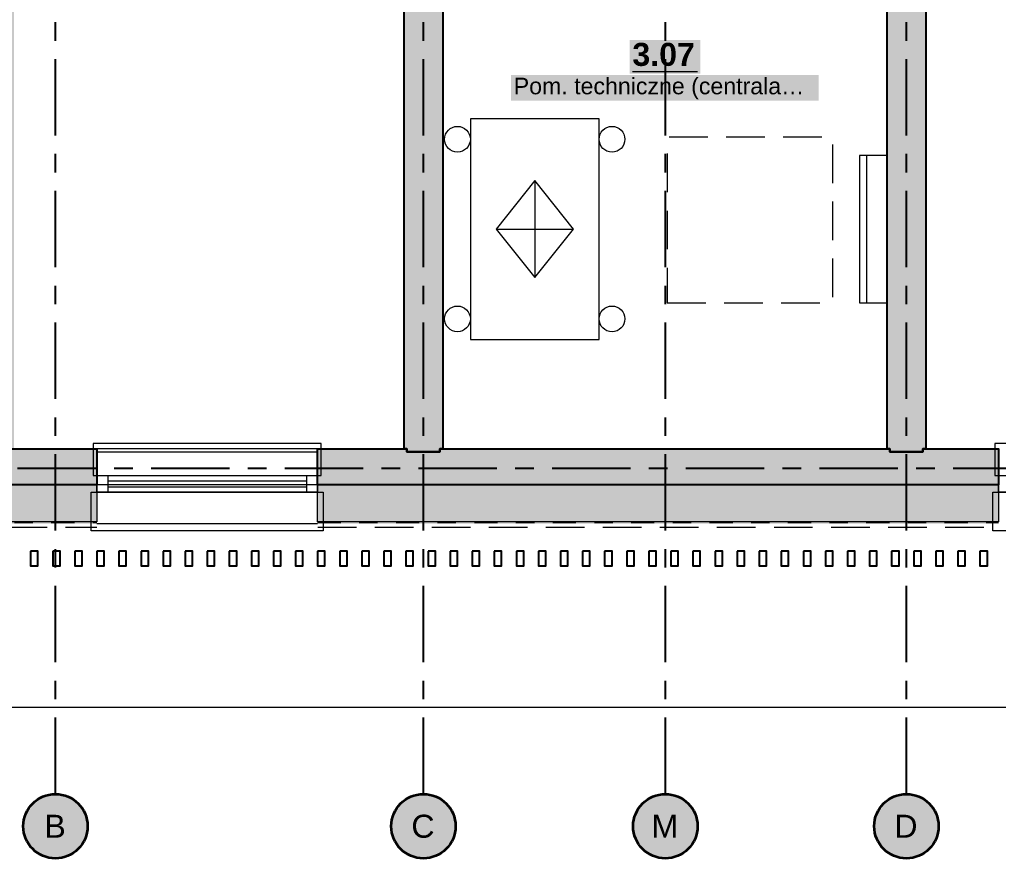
# Model space of a CAD drawing. Header units: metres. Extents: x -3.2 to 60.6, y -2.1 to 10.4.
# Drawn here: x 45.7 to 51.02, y -2.12 to 2.44 of the extents above; entities that cross this region are included whole.
import ezdxf

# ---------------------------------------------------------------- set-up
doc = ezdxf.new("R2010")
doc.units = ezdxf.units.M
for name, pattern in [('KRESKOWA', [5.25, 4.2, -1.05]), ('PUNKTOWA', [10.5, 8.4, -1.05, 0, -1.05]), ('PUNKTOWA_KROTKA', [6.3, 4.2, -1.05, 0, -1.05])]:
    doc.linetypes.add(name, pattern=pattern)
doc.layers.add('A-MASKA', color=7, linetype='Continuous', lineweight=18)
for name, color, linetype, lineweight, true_color in [('I-OSIE', 8, 'PUNKTOWA', 18, 0x7a7a7a), ('I-PODKLAD', 8, 'Continuous', 18, 0x9a9a9a), ('I-PODKLAD-SCIANY', 8, 'Continuous', 25, 0x6e6e6e), ('I-PODKLAD-WYPELN', 254, 'Continuous', 18, 0xe6e6e6), ('I-POMIESZCZENIA', 8, 'Continuous', 25, 0x4a4a4a)]:
    doc.layers.add(name, color=color, linetype=linetype, lineweight=lineweight, true_color=true_color)
doc.styles.add('PL_ARIAL', font='arial.ttf')
doc.styles.add('PL_ARIAL_B', font='arialbd.ttf')

msp = doc.modelspace()

# ---------------------------------------------------------------- hatches: boundary and pattern name
at = {"layer": 'A-MASKA', "true_color": 0xffffff}
for points in [[(49.0157, 2.1445), (49.3993, 2.1445), (49.3993, 2.327), (49.0157, 2.327)], [(48.3709, 1.9977), (50.0441, 1.9977), (50.0441, 2.1375), (48.3709, 2.1375)]]:
    msp.add_hatch(color=7, dxfattribs=at).paths.add_polyline_path(points)
at = {"layer": 'I-OSIE', "true_color": 0xffffff}
for points in [[(46.07, -1.945), (46.0685, -1.9222), (46.064, -1.8997), (46.0567, -1.878), (46.0466, -1.8575), (46.0338, -1.8385), (46.0187, -1.8213), (46.0015, -1.8062), (45.9825, -1.7934), (45.962, -1.7833), (45.9403, -1.776), (45.9178, -1.7715), (45.895, -1.77), (45.8722, -1.7715), (45.8497, -1.776), (45.828, -1.7833), (45.8075, -1.7934), (45.7885, -1.8062), (45.7713, -1.8213), (45.7562, -1.8385), (45.7434, -1.8575), (45.7333, -1.878), (45.726, -1.8997), (45.7215, -1.9222), (45.72, -1.945), (45.7215, -1.9678), (45.726, -1.9903), (45.7333, -2.012), (45.7434, -2.0325), (45.7562, -2.0515), (45.7713, -2.0687), (45.7885, -2.0838), (45.8075, -2.0966), (45.828, -2.1067), (45.8497, -2.114), (45.8722, -2.1185), (45.895, -2.12), (45.9178, -2.1185), (45.9403, -2.114), (45.962, -2.1067), (45.9825, -2.0966), (46.0015, -2.0838), (46.0187, -2.0687), (46.0338, -2.0515), (46.0466, -2.0325), (46.0567, -2.012), (46.064, -1.9903), (46.0685, -1.9678)], [(48.07, -1.945), (48.0685, -1.9222), (48.064, -1.8997), (48.0567, -1.878), (48.0466, -1.8575), (48.0338, -1.8385), (48.0187, -1.8213), (48.0015, -1.8062), (47.9825, -1.7934), (47.962, -1.7833), (47.9403, -1.776), (47.9178, -1.7715), (47.895, -1.77), (47.8722, -1.7715), (47.8497, -1.776), (47.828, -1.7833), (47.8075, -1.7934), (47.7885, -1.8062), (47.7713, -1.8213), (47.7562, -1.8385), (47.7434, -1.8575), (47.7333, -1.878), (47.726, -1.8997), (47.7215, -1.9222), (47.72, -1.945), (47.7215, -1.9678), (47.726, -1.9903), (47.7333, -2.012), (47.7434, -2.0325), (47.7562, -2.0515), (47.7713, -2.0687), (47.7885, -2.0838), (47.8075, -2.0966), (47.828, -2.1067), (47.8497, -2.114), (47.8722, -2.1185), (47.895, -2.12), (47.9178, -2.1185), (47.9403, -2.114), (47.962, -2.1067), (47.9825, -2.0966), (48.0015, -2.0838), (48.0187, -2.0687), (48.0338, -2.0515), (48.0466, -2.0325), (48.0567, -2.012), (48.064, -1.9903), (48.0685, -1.9678)], [(49.385, -1.945), (49.3835, -1.9222), (49.379, -1.8997), (49.3717, -1.878), (49.3616, -1.8575), (49.3488, -1.8385), (49.3337, -1.8213), (49.3165, -1.8062), (49.2975, -1.7934), (49.277, -1.7833), (49.2553, -1.776), (49.2328, -1.7715), (49.21, -1.77), (49.1872, -1.7715), (49.1647, -1.776), (49.143, -1.7833), (49.1225, -1.7934), (49.1035, -1.8062), (49.0863, -1.8213), (49.0712, -1.8385), (49.0584, -1.8575), (49.0483, -1.878), (49.041, -1.8997), (49.0365, -1.9222), (49.035, -1.945), (49.0365, -1.9678), (49.041, -1.9903), (49.0483, -2.012), (49.0584, -2.0325), (49.0712, -2.0515), (49.0863, -2.0687), (49.1035, -2.0838), (49.1225, -2.0966), (49.143, -2.1067), (49.1647, -2.114), (49.1872, -2.1185), (49.21, -2.12), (49.2328, -2.1185), (49.2553, -2.114), (49.277, -2.1067), (49.2975, -2.0966), (49.3165, -2.0838), (49.3337, -2.0687), (49.3488, -2.0515), (49.3616, -2.0325), (49.3717, -2.012), (49.379, -1.9903), (49.3835, -1.9678)], [(50.695, -1.945), (50.6935, -1.9222), (50.689, -1.8997), (50.6817, -1.878), (50.6716, -1.8575), (50.6588, -1.8385), (50.6437, -1.8213), (50.6265, -1.8062), (50.6075, -1.7934), (50.587, -1.7833), (50.5653, -1.776), (50.5428, -1.7715), (50.52, -1.77), (50.4972, -1.7715), (50.4747, -1.776), (50.453, -1.7833), (50.4325, -1.7934), (50.4135, -1.8062), (50.3963, -1.8213), (50.3812, -1.8385), (50.3684, -1.8575), (50.3583, -1.878), (50.351, -1.8997), (50.3465, -1.9222), (50.345, -1.945), (50.3465, -1.9678), (50.351, -1.9903), (50.3583, -2.012), (50.3684, -2.0325), (50.3812, -2.0515), (50.3963, -2.0687), (50.4135, -2.0838), (50.4325, -2.0966), (50.453, -2.1067), (50.4747, -2.114), (50.4972, -2.1185), (50.52, -2.12), (50.5428, -2.1185), (50.5653, -2.114), (50.587, -2.1067), (50.6075, -2.0966), (50.6265, -2.0838), (50.6437, -2.0687), (50.6588, -2.0515), (50.6716, -2.0325), (50.6817, -2.012), (50.689, -1.9903), (50.6935, -1.9678)]]:
    msp.add_hatch(color=7, dxfattribs=at).paths.add_polyline_path(points)
at = {"layer": 'I-PODKLAD-WYPELN', "true_color": 0xe4e4e4}
msp.add_hatch(color=7, dxfattribs=at).paths.add_polyline_path([(45.02, -0.09), (45.02, 0.105), (45.02, 0.105), (45.02, 0.105), (45.52, 0.105), (45.52, 0.105), (45.52, 0.105), (45.52, 0.105), (45.52, 0.105), (45.52, 3.9), (45.52, 3.9), (45.52, 3.9), (45.52, 3.9), (45.52, 3.9), (45.655, 3.9), (45.655, 3.9), (45.655, 3.9), (45.67, 3.9), (45.67, 3.9), (45.67, 3.9), (45.67, 0.105), (45.67, 0.105), (45.67, 0.105), (46.12, 0.105), (46.12, 0.105), (46.12, 0.105), (46.12, -0.09), (46.12, -0.09), (46.12, -0.09), (46.12, -0.09), (46.12, -0.29), (46.12, -0.3), (45.02, -0.3), (45.02, -0.29), (45.02, -0.09), (45.02, -0.09), (45.02, -0.09)])
h = msp.add_hatch(color=7, dxfattribs=at)
h.paths.add_polyline_path([(47.32, 0.105), (47.79, 0.105), (47.79, 0.105), (47.79, 0.105), (47.79, 0.105), (47.79, 0.105), (47.79, 2.625), (47.79, 2.625), (47.79, 2.625), (47.79, 2.625), (47.79, 2.625), (47.82, 2.625), (47.82, 2.625), (47.82, 2.625), (47.82, 2.625), (47.82, 2.625), (47.82, 3.9), (47.82, 3.9), (47.82, 3.9), (47.82, 3.9), (47.82, 3.9), (47.955, 3.9), (47.955, 3.9), (47.955, 3.9), (47.97, 3.9), (47.97, 3.9), (47.97, 3.9), (47.97, 2.625), (47.97, 2.625), (47.97, 2.625), (47.985, 2.625), (47.985, 2.625), (47.985, 2.625), (47.985, 2.625), (47.985, 2.625), (47.985, 2.685), (48, 2.685), (48, 2.685), (48, 2.685), (48, 2.685), (48, 2.685), (48, 2.685), (48, 2.685), (48, 2.685), (48, 2.7), (48.22, 2.7), (48.22, 2.565), (48.22, 2.55), (48, 2.55), (48, 0.105), (48, 0.105), (48, 0.105), (50.415, 0.105), (50.415, 2.55), (49.12, 2.55), (49.12, 2.565), (49.12, 2.7), (50.415, 2.7), (50.415, 2.685), (50.415, 2.685), (50.415, 2.685), (50.415, 2.685), (50.415, 2.685), (50.415, 2.685), (50.415, 2.685), (50.415, 2.685), (50.43, 2.685), (50.43, 2.625), (50.445, 2.625), (50.445, 3.9), (50.58, 3.9), (50.595, 3.9), (50.595, 2.625), (50.61, 2.625), (50.625, 2.625), (50.625, 0.105), (51.02, 0.105), (51.02, 0.105), (51.02, 0.105), (51.02, -0.09), (51.02, -0.09), (51.02, -0.09), (51.02, -0.09), (51.02, -0.29), (51.02, -0.3), (47.32, -0.3), (47.32, -0.29), (47.32, -0.09), (47.32, -0.09), (47.32, -0.09), (47.32, -0.09), (47.32, 0.105), (47.32, 0.105)])
h.paths.add_polyline_path([(47.955, 2.625), (47.955, 2.625), (47.955, 2.625)], flags=0)

# ---------------------------------------------------------------- linework, layer by layer
at = {"layer": 'I-OSIE', "linetype": 'PUNKTOWA', "lineweight": 25, "ltscale": 0.049477, "flags": 128}
for points in [[(45.895, -1.77), (45.895, 9.5553)], [(47.895, -1.77), (47.895, 9.5553)], [(49.21, -1.77), (49.21, 9.5553)], [(50.52, -1.77), (50.52, 9.5553)]]:
    msp.add_lwpolyline(points, dxfattribs=at)
at = {"layer": 'I-OSIE', "linetype": 'PUNKTOWA', "lineweight": 25, "ltscale": 0.050773, "flags": 128}
msp.add_lwpolyline([(39.15, 0), (55.57, 0)], dxfattribs=at)
at = {"layer": 'I-OSIE', "linetype": 'Continuous', "lineweight": 35, "ltscale": 0.05}
for centre in [(45.895, -1.945), (47.895, -1.945), (49.21, -1.945), (50.52, -1.945)]:
    msp.add_circle(centre, 0.175, dxfattribs=at)
at = {"layer": 'I-PODKLAD', "lineweight": 13, "ltscale": 0.05}
for points in [[(54.3455, 5.425), (54.62, 5.425), (54.62, -1.3), (39.62, -1.3), (39.62, 5.425), (40.7195, 5.425)], [(48.5, 1.564), (48.5, 1.036)], [(48.29, 1.3), (48.71, 1.3)], [(47.3195, 0.105), (46.1205, 0.105)], [(46.1205, 0.09), (47.3195, 0.09)], [(47.3195, -0.09), (46.1205, -0.09)], [(46.1205, -0.3), (47.3195, -0.3)]]:
    msp.add_lwpolyline(points, dxfattribs=at)
at = {"layer": 'I-PODKLAD', "linetype": 'KRESKOWA', "lineweight": 13, "ltscale": 0.05, "flags": 128}
for points in [[(54.34, 3.1005), (54.34, 5.425), (54.62, 5.425), (54.62, -1.3), (39.62, -1.3), (39.62, 5.425), (40.7, 5.425), (40.7, 3.7005)], [(49.22, 0.9), (50.12, 0.9), (50.12, 1.8), (49.22, 1.8), (49.22, 0.9)], [(45.0205, -0.32), (46.1195, -0.32)], [(47.3205, -0.32), (51.0195, -0.32)]]:
    msp.add_lwpolyline(points, dxfattribs=at)
at = {"layer": 'I-PODKLAD', "lineweight": 13, "ltscale": 0.05}
for points in [[(48.15, 1.9), (48.15, 0.7), (48.85, 0.7), (48.85, 1.9)], [(48.29, 1.3), (48.5, 1.036), (48.71, 1.3), (48.5, 1.564)]]:
    msp.add_lwpolyline(points, close=True, dxfattribs=at)
at = {"layer": 'I-PODKLAD', "lineweight": 18, "ltscale": 0.05}
for points in [[(50.415, 0.9), (50.415, 1.7), (50.265, 1.7), (50.265, 0.9)], [(46.1, -0.04), (47.34, -0.04), (47.34, 0.135), (46.1, 0.135)], [(51, -0.04), (53.44, -0.04), (53.44, 0.135), (51, 0.135)], [(46.12, -0.04), (47.32, -0.04), (47.32, -0.13), (46.12, -0.13)], [(51.02, -0.04), (53.42, -0.04), (53.42, -0.13), (51.02, -0.13)], [(46.09, -0.13), (47.35, -0.13), (47.35, -0.34), (46.09, -0.34)], [(50.99, -0.13), (53.45, -0.13), (53.45, -0.34), (50.99, -0.34)]]:
    msp.add_lwpolyline(points, close=True, dxfattribs=at)
for points in [[(50.305, 0.9), (50.305, 1.7)], [(46.18, -0.04), (46.18, -0.13)], [(47.26, -0.04), (47.26, -0.13)], [(46.18, -0.0688), (47.26, -0.0688)], [(46.18, -0.1012), (47.26, -0.1012)]]:
    msp.add_lwpolyline(points, dxfattribs=at)
at = {"layer": 'I-PODKLAD', "lineweight": 13, "ltscale": 0.05}
for centre in [(48.08, 1.788), (48.92, 1.788), (48.08, 0.812), (48.92, 0.812)]:
    msp.add_circle(centre, 0.07, dxfattribs=at)
at = {"layer": 'I-PODKLAD-SCIANY', "lineweight": 25, "ltscale": 0.05}
for points in [[(48, 2.55), (48, 0.105), (48, 0.105), (48, 0.105), (47.985, 0.105), (47.985, 0.105), (47.985, 0.105), (47.985, 0.105), (47.985, 0.105), (47.985, 0.105), (47.985, 0.105), (47.985, 0.105), (47.985, 0.105), (47.985, 0.105), (47.985, 0.105), (47.985, 0.105), (47.985, 0.105), (47.985, 0.105), (47.985, 0.105), (47.985, 0.105), (47.985, 0.105), (47.985, 0.09), (47.985, 0.09), (47.985, 0.09), (47.985, 0.09), (47.985, 0.09), (47.805, 0.09), (47.805, 0.09), (47.805, 0.09), (47.805, 0.09), (47.805, 0.09), (47.805, 0.105), (47.805, 0.105), (47.805, 0.105), (47.805, 0.105), (47.805, 0.105), (47.805, 0.105), (47.805, 0.105), (47.805, 0.105), (47.805, 0.105), (47.805, 0.105), (47.805, 0.105), (47.805, 0.105), (47.805, 0.105), (47.805, 0.105), (47.805, 0.105), (47.805, 0.105), (47.805, 0.105), (47.79, 0.105), (47.79, 0.105), (47.79, 0.105), (47.79, 0.105), (47.79, 0.105), (47.79, 2.625)], [(50.625, 2.625), (50.625, 0.105), (50.625, 0.105), (50.625, 0.105), (50.61, 0.105), (50.61, 0.105), (50.61, 0.105), (50.61, 0.105), (50.61, 0.105), (50.61, 0.105), (50.61, 0.105), (50.61, 0.105), (50.61, 0.105), (50.61, 0.105), (50.61, 0.105), (50.61, 0.105), (50.61, 0.105), (50.61, 0.105), (50.61, 0.105), (50.61, 0.105), (50.61, 0.105), (50.61, 0.09), (50.61, 0.09), (50.61, 0.09), (50.43, 0.09), (50.43, 0.09), (50.43, 0.09), (50.43, 0.105), (50.43, 0.105), (50.43, 0.105), (50.43, 0.105), (50.43, 0.105), (50.43, 0.105), (50.43, 0.105), (50.43, 0.105), (50.43, 0.105), (50.43, 0.105), (50.43, 0.105), (50.43, 0.105), (50.43, 0.105), (50.43, 0.105), (50.43, 0.105), (50.43, 0.105), (50.43, 0.105), (50.415, 0.105), (50.415, 0.105), (50.415, 0.105), (50.415, 2.55)], [(45.655, 0.105), (46.12, 0.105), (46.12, 0.105), (46.12, 0.105), (46.12, -0.09), (46.12, -0.09), (46.12, -0.09), (45.02, -0.09)]]:
    msp.add_lwpolyline(points, dxfattribs=at)
for points in [[(47.32, 0.105), (47.32, 0.105), (47.805, 0.105), (47.805, 0.105), (47.805, 0.105), (47.805, 0.09), (47.805, 0.09), (47.805, 0.09), (47.805, 0.09), (47.805, 0.09), (47.805, 0.09), (47.805, 0.09), (47.805, 0.09), (47.805, 0.09), (47.805, 0.09), (47.805, 0.09), (47.805, 0.09), (47.805, 0.09), (47.805, 0.09), (47.805, 0.09), (47.805, 0.09), (47.805, 0.09), (47.985, 0.09), (47.985, 0.09), (47.985, 0.09), (47.985, 0.09), (47.985, 0.09), (47.985, 0.09), (47.985, 0.09), (47.985, 0.09), (47.985, 0.09), (47.985, 0.09), (47.985, 0.09), (47.985, 0.09), (47.985, 0.09), (47.985, 0.09), (47.985, 0.09), (47.985, 0.09), (47.985, 0.09), (47.985, 0.105), (47.985, 0.105), (47.985, 0.105), (50.43, 0.105), (50.43, 0.105), (50.43, 0.105), (50.43, 0.105), (50.43, 0.09), (50.43, 0.09), (50.43, 0.09), (50.43, 0.09), (50.43, 0.09), (50.43, 0.09), (50.43, 0.09), (50.43, 0.09), (50.43, 0.09), (50.43, 0.09), (50.43, 0.09), (50.43, 0.09), (50.43, 0.09), (50.43, 0.09), (50.43, 0.09), (50.43, 0.09), (50.43, 0.09), (50.61, 0.09), (50.61, 0.09), (50.61, 0.09), (50.61, 0.09), (50.61, 0.09), (50.61, 0.09), (50.61, 0.09), (50.61, 0.09), (50.61, 0.09), (50.61, 0.09), (50.61, 0.09), (50.61, 0.09), (50.61, 0.09), (50.61, 0.09), (50.61, 0.09), (50.61, 0.09), (50.61, 0.09), (50.61, 0.105), (50.61, 0.105), (50.61, 0.105), (50.61, 0.105), (51.02, 0.105), (51.02, 0.105), (51.02, 0.105), (51.02, 0.105), (51.02, -0.09), (51.02, -0.09), (51.02, -0.09), (51.02, -0.09), (47.32, -0.09), (47.32, -0.09), (47.32, -0.09), (47.32, 0.105)], [(45.76, -0.45), (45.76, -0.53), (45.8, -0.53), (45.8, -0.45)], [(45.88, -0.45), (45.88, -0.53), (45.92, -0.53), (45.92, -0.45)], [(46, -0.45), (46, -0.53), (46.04, -0.53), (46.04, -0.45)], [(46.12, -0.45), (46.12, -0.53), (46.16, -0.53), (46.16, -0.45)], [(46.24, -0.45), (46.24, -0.53), (46.28, -0.53), (46.28, -0.45)], [(46.36, -0.45), (46.36, -0.53), (46.4, -0.53), (46.4, -0.45)], [(46.48, -0.45), (46.48, -0.53), (46.52, -0.53), (46.52, -0.45)], [(46.6, -0.45), (46.6, -0.53), (46.64, -0.53), (46.64, -0.45)], [(46.72, -0.45), (46.72, -0.53), (46.76, -0.53), (46.76, -0.45)], [(46.84, -0.45), (46.84, -0.53), (46.88, -0.53), (46.88, -0.45)], [(46.96, -0.45), (46.96, -0.53), (47, -0.53), (47, -0.45)], [(47.08, -0.45), (47.08, -0.53), (47.12, -0.53), (47.12, -0.45)], [(47.2, -0.45), (47.2, -0.53), (47.24, -0.53), (47.24, -0.45)], [(47.32, -0.45), (47.32, -0.53), (47.36, -0.53), (47.36, -0.45)], [(47.44, -0.45), (47.44, -0.53), (47.48, -0.53), (47.48, -0.45)], [(47.56, -0.45), (47.56, -0.53), (47.6, -0.53), (47.6, -0.45)], [(47.68, -0.45), (47.68, -0.53), (47.72, -0.53), (47.72, -0.45)], [(47.8, -0.45), (47.8, -0.53), (47.84, -0.53), (47.84, -0.45)], [(47.92, -0.45), (47.92, -0.53), (47.96, -0.53), (47.96, -0.45)], [(48.04, -0.45), (48.04, -0.53), (48.08, -0.53), (48.08, -0.45)], [(48.16, -0.45), (48.16, -0.53), (48.2, -0.53), (48.2, -0.45)], [(48.28, -0.45), (48.28, -0.53), (48.32, -0.53), (48.32, -0.45)], [(48.4, -0.45), (48.4, -0.53), (48.44, -0.53), (48.44, -0.45)], [(48.52, -0.45), (48.52, -0.53), (48.56, -0.53), (48.56, -0.45)], [(48.64, -0.45), (48.64, -0.53), (48.68, -0.53), (48.68, -0.45)], [(48.76, -0.45), (48.76, -0.53), (48.8, -0.53), (48.8, -0.45)], [(48.88, -0.45), (48.88, -0.53), (48.92, -0.53), (48.92, -0.45)], [(49, -0.45), (49, -0.53), (49.04, -0.53), (49.04, -0.45)], [(49.12, -0.45), (49.12, -0.53), (49.16, -0.53), (49.16, -0.45)], [(49.24, -0.45), (49.24, -0.53), (49.28, -0.53), (49.28, -0.45)], [(49.36, -0.45), (49.36, -0.53), (49.4, -0.53), (49.4, -0.45)], [(49.48, -0.45), (49.48, -0.53), (49.52, -0.53), (49.52, -0.45)], [(49.6, -0.45), (49.6, -0.53), (49.64, -0.53), (49.64, -0.45)], [(49.72, -0.45), (49.72, -0.53), (49.76, -0.53), (49.76, -0.45)], [(49.84, -0.45), (49.84, -0.53), (49.88, -0.53), (49.88, -0.45)], [(49.96, -0.45), (49.96, -0.53), (50, -0.53), (50, -0.45)], [(50.08, -0.45), (50.08, -0.53), (50.12, -0.53), (50.12, -0.45)], [(50.2, -0.45), (50.2, -0.53), (50.24, -0.53), (50.24, -0.45)], [(50.32, -0.45), (50.32, -0.53), (50.36, -0.53), (50.36, -0.45)], [(50.44, -0.45), (50.44, -0.53), (50.48, -0.53), (50.48, -0.45)], [(50.56, -0.45), (50.56, -0.53), (50.6, -0.53), (50.6, -0.45)], [(50.68, -0.45), (50.68, -0.53), (50.72, -0.53), (50.72, -0.45)], [(50.8, -0.45), (50.8, -0.53), (50.84, -0.53), (50.84, -0.45)], [(50.92, -0.45), (50.92, -0.53), (50.96, -0.53), (50.96, -0.45)]]:
    msp.add_lwpolyline(points, close=True, dxfattribs=at)
at = {"layer": 'I-PODKLAD-SCIANY', "lineweight": 13, "ltscale": 0.05}
for points in [[(45.02, -0.29), (45.02, -0.29), (45.02, -0.09), (45.02, -0.09), (45.02, -0.09), (46.12, -0.09), (46.12, -0.09), (46.12, -0.09), (46.12, -0.29), (46.12, -0.29), (46.12, -0.29), (45.02, -0.29)], [(47.32, -0.29), (47.32, -0.29), (47.32, -0.09), (47.32, -0.09), (47.32, -0.09), (51.02, -0.09), (51.02, -0.09), (51.02, -0.09), (51.02, -0.29), (51.02, -0.29), (51.02, -0.29), (47.32, -0.29)]]:
    msp.add_lwpolyline(points, close=True, dxfattribs=at)
at = {"layer": 'I-PODKLAD-SCIANY', "linetype": 'PUNKTOWA_KROTKA', "lineweight": 13, "ltscale": 0.03, "flags": 128}
for points in [[(45.02, -0.295), (46.12, -0.295)], [(47.32, -0.295), (51.02, -0.295)]]:
    msp.add_lwpolyline(points, dxfattribs=at)
at = {"layer": 'I-POMIESZCZENIA', "lineweight": 18, "ltscale": 0.05}
msp.add_lwpolyline([(49.0307, 2.157), (49.3843, 2.157)], dxfattribs=at)

# ---------------------------------------------------------------- texts
at = {"layer": 'I-OSIE', "style": 'PL_ARIAL'}
for s, p in [('B', (45.8344, -2.0075)), ('C', (47.8294, -2.0075)), ('M', (49.1343, -2.0075)), ('D', (50.4544, -2.0075))]:
    msp.add_text(s, height=0.125, dxfattribs=at).set_placement(p)
at = {"layer": 'I-POMIESZCZENIA'}
for s, height, style, p in [('3.07', 0.125, 'PL_ARIAL_B', (49.0307, 2.187)), ('Pom. techniczne (centrala…', 0.09, 'PL_ARIAL', (48.3859, 2.0325))]:
    msp.add_text(s, height=height, dxfattribs=dict(at, style=style)).set_placement(p)

doc.saveas('drawing.dxf')
